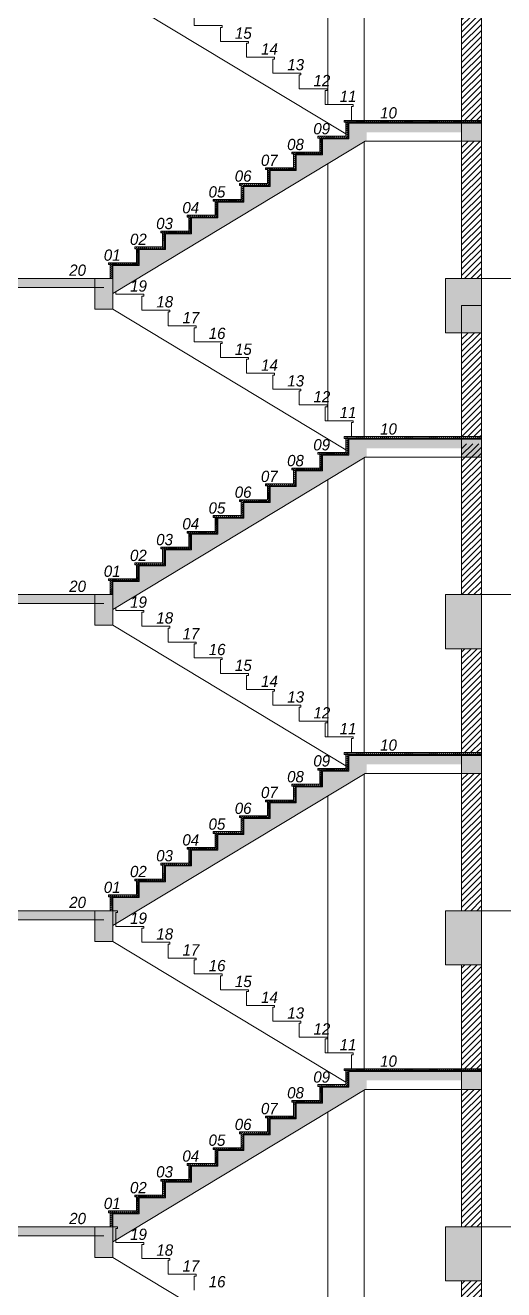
# Model space of a CAD drawing. Header units: millimetres. Extents: x -51 to 151, y -74 to 104.
# Drawn here: x 0.33 to 5.63, y 21.7 to 35.7 of the extents above; entities that cross this region are included whole.
import ezdxf

# ---------------------------------------------------------------- set-up
doc = ezdxf.new("R2010")
doc.units = ezdxf.units.MM
doc.header["$LTSCALE"] = 15
doc.layers.add('G', color=8, linetype='Continuous')
doc.styles.get("Standard").update_dxf_attribs({"font": ''})
doc.styles.get('Standard').set_extended_font_data('Flux Architect', italic=True)

msp = doc.modelspace()

# ---------------------------------------------------------------- hatches: boundary and pattern name
at = {"linetype": 'Continuous', "lineweight": 13, "true_color": 0xb64b2b}
h = msp.add_hatch(dxfattribs=at)
h.set_pattern_fill('ANSI31', color=15, scale=0.015)
h.set_pattern_definition([(45, (-665.703766, 30.939377), (-0.0336759605, 0.0336759605), [])])
h.paths.add_polyline_path([(5.383, 34.42), (5.163, 34.42), (5.163, 32.9), (5.383, 32.9)])
h.paths.add_polyline_path([(5.383, 35.8), (5.163, 35.8), (5.163, 34.65), (5.383, 34.65)])
at = {"linetype": 'Continuous', "lineweight": 13}
h = msp.add_hatch(dxfattribs=at)
h.set_pattern_fill('ANSI31', color=256, scale=0.005)
h.set_pattern_definition([(45, (-665.703766, 30.939377), (-0.01122532015, 0.01122532015), [])])
h.paths.add_polyline_path([(5.383, 34.63), (5.383, 34.65), (3.863, 34.65), (3.863, 34.63), (3.883, 34.63), (3.883, 34.475), (3.573, 34.475), (3.573, 34.455), (3.593, 34.455), (3.593, 34.3), (3.283, 34.3), (3.283, 34.28), (3.303, 34.28), (3.303, 34.125), (2.993, 34.125), (2.993, 34.105), (3.013, 34.105), (3.013, 33.95), (2.703, 33.95), (2.703, 33.93), (2.723, 33.93), (2.723, 33.775), (2.413, 33.775), (2.413, 33.755), (2.433, 33.755), (2.433, 33.6), (2.123, 33.6), (2.123, 33.58), (2.143, 33.58), (2.143, 33.425), (1.833, 33.425), (1.833, 33.405), (1.853, 33.405), (1.853, 33.25), (1.543, 33.25), (1.543, 33.23), (1.563, 33.23), (1.563, 33.075), (1.253, 33.075), (1.253, 33.055), (1.273, 33.055), (1.273, 32.9), (1.293, 32.9), (1.293, 33.055), (1.583, 33.055), (1.583, 33.23), (1.873, 33.23), (1.873, 33.405), (2.163, 33.405), (2.163, 33.58), (2.453, 33.58), (2.453, 33.755), (2.743, 33.755), (2.743, 33.93), (3.033, 33.93), (3.033, 34.105), (3.323, 34.105), (3.323, 34.28), (3.613, 34.28), (3.613, 34.455), (3.903, 34.455), (3.903, 34.63)])
h = msp.add_hatch(dxfattribs=at)
h.set_pattern_fill('ARKHID16', color=5, scale=0.03, pattern_type=2)
h.set_pattern_definition([(0, (-665.703766, 30.940877), (0.03, 0.03), [0.0015, -0.0105, 0, -0.015, 0, -0.003]), (0, (-665.703766, 30.949877), (0.03, 0.03), [0, -0.0105, 0.0015, -0.015, 0, -0.003]), (0, (-665.703766, 30.955877), (0.03, 0.03), [0, -0.012, 0, -0.0135, 0.0015, -0.003]), (0, (-665.703766, 30.967877), (0.03, 0.03), [0, -0.012, 0.0015, -0.0135, 0, -0.003]), (90, (-665.703766, 30.939377), (-0.03, 0.03), [0.0015, -0.0285]), (90, (-665.691766, 30.939377), (-0.03, 0.03), [-0.0105, 0.0015, -0.009, 0, -0.0075, 0.0015]), (90, (-665.676766, 30.939377), (-0.03, 0.03), [0, -0.015, 0.0015, -0.0075, 0, -0.006]), (90, (-665.700766, 30.939377), (-0.015, 0.015), [0, -0.0045, 0, -0.0045, 0, -0.006]), (90, (-665.697766, 30.940877), (-0.015, 0.015), [0, -0.006, 0, -0.0045, 0, -0.0045]), (90, (-665.694766, 30.939377), (-0.015, 0.015), [0, -0.006, 0, -0.006, 0, -0.003]), (90, (-665.688766, 30.942377), (-0.015, 0.015), [0, -0.0045, 0, -0.006, 0, -0.0045]), (45, (-665.703766, 30.939377), (2e-18, 0.02999999995), [0.0021213, -0.01272792, 0.0021213, -0.0254558868]), (135, (-665.691766, 30.939377), (2e-18, 0.02999999995), [-0.021213, 0.0021213, -0.0169708068, 0.0021213])])
h.paths.add_polyline_path([(1.293, 32.9), (1.293, 33.055), (1.583, 33.055), (1.583, 33.23), (1.873, 33.23), (1.873, 33.405), (2.163, 33.405), (2.163, 33.58), (2.453, 33.58), (2.453, 33.755), (2.743, 33.755), (2.743, 33.93), (3.033, 33.93), (3.033, 34.105), (3.323, 34.105), (3.323, 34.28), (3.613, 34.28), (3.613, 34.455), (3.903, 34.455), (3.903, 34.63), (5.383, 34.63), (5.383, 34.62), (3.913, 34.62), (3.913, 34.445), (3.623, 34.445), (3.623, 34.27), (3.333, 34.27), (3.333, 34.095), (3.043, 34.095), (3.043, 33.92), (2.753, 33.92), (2.753, 33.745), (2.463, 33.745), (2.463, 33.57), (2.173, 33.57), (2.173, 33.395), (1.883, 33.395), (1.883, 33.22), (1.593, 33.22), (1.593, 33.045), (1.303, 33.045), (1.303, 32.9)])
h = msp.add_hatch(color=256, dxfattribs=at)
h.dxf.hatch_style = 1
h.paths.add_polyline_path([(3.883, 34.292), (3.883, 34.445), (3.623, 34.445), (3.623, 34.27), (3.333, 34.27), (3.333, 34.095), (3.043, 34.095), (3.043, 33.92), (2.753, 33.92), (2.753, 33.745), (2.463, 33.745), (2.463, 33.57), (2.173, 33.57), (2.173, 33.395), (1.883, 33.395), (1.883, 33.22), (1.593, 33.22), (1.593, 33.045), (1.303, 33.045), (1.303, 32.9), (1.303, 32.735)])
h.paths.add_polyline_path([(4.113, 34.52), (5.163, 34.52), (5.163, 34.62), (3.913, 34.62), (3.913, 34.445), (3.883, 34.445), (3.883, 34.292), (4.095, 34.42), (4.113, 34.42)])
h.paths.add_polyline_path([(5.383, 34.62), (5.163, 34.62), (5.163, 34.42), (5.383, 34.42)])
h = msp.add_hatch(color=256, dxfattribs=at)
h.dxf.hatch_style = 1
h.paths.add_polyline_path([(-8.417, 32.9), (-9.217, 32.9), (-9.217, 32.8), (-8.417, 32.8)])
h.paths.add_polyline_path([(1.103, 32.8), (1.103, 32.9), (-7.817, 32.9), (-7.817, 32.8)])
h = msp.add_hatch(color=256, dxfattribs=at)
h.dxf.hatch_style = 1
h.paths.add_polyline_path([(1.303, 32.9), (1.103, 32.9), (1.103, 32.56), (1.303, 32.56)])
h = msp.add_hatch(color=256, dxfattribs=at)
h.dxf.hatch_style = 1
h.paths.add_polyline_path([(1.303, 32.9), (1.103, 32.9), (1.103, 32.56), (1.303, 32.56)])
h = msp.add_hatch(color=256, dxfattribs=at)
h.dxf.hatch_style = 1
h.paths.add_polyline_path([(4.983, 32.3), (5.383, 32.3), (5.383, 32.9), (4.983, 32.9)])
h = msp.add_hatch(color=256, dxfattribs=at)
h.dxf.hatch_style = 1
h.paths.add_polyline_path([(4.983, 32.3), (5.383, 32.3), (5.383, 32.9), (4.983, 32.9)])
at = {"linetype": 'Continuous', "lineweight": 13, "true_color": 0xb64b2b}
h = msp.add_hatch(dxfattribs=at)
h.set_pattern_fill('ANSI31', color=15, scale=0.015)
h.set_pattern_definition([(45, (-665.703766, 27.739377), (-0.0336759605, 0.0336759605), [])])
h.paths.add_polyline_path([(5.383, 31.07), (5.163, 31.07), (5.163, 29.4), (5.383, 29.4)])
h.paths.add_polyline_path([(5.383, 32.3), (5.163, 32.3), (5.163, 31.15), (5.383, 31.15)])
at = {"linetype": 'Continuous', "lineweight": 13}
h = msp.add_hatch(dxfattribs=at)
h.set_pattern_fill('ANSI31', color=256, scale=0.005)
h.set_pattern_definition([(45, (-665.703766, 27.439377), (-0.01122532015, 0.01122532015), [])])
h.paths.add_polyline_path([(5.383, 31.13), (5.383, 31.15), (3.863, 31.15), (3.863, 31.13), (3.883, 31.13), (3.883, 30.975), (3.573, 30.975), (3.573, 30.955), (3.593, 30.955), (3.593, 30.8), (3.283, 30.8), (3.283, 30.78), (3.303, 30.78), (3.303, 30.625), (2.993, 30.625), (2.993, 30.605), (3.013, 30.605), (3.013, 30.45), (2.703, 30.45), (2.703, 30.43), (2.723, 30.43), (2.723, 30.275), (2.413, 30.275), (2.413, 30.255), (2.433, 30.255), (2.433, 30.1), (2.123, 30.1), (2.123, 30.08), (2.143, 30.08), (2.143, 29.925), (1.833, 29.925), (1.833, 29.905), (1.853, 29.905), (1.853, 29.75), (1.543, 29.75), (1.543, 29.73), (1.563, 29.73), (1.563, 29.575), (1.253, 29.575), (1.253, 29.555), (1.273, 29.555), (1.273, 29.4), (1.293, 29.4), (1.293, 29.555), (1.583, 29.555), (1.583, 29.73), (1.873, 29.73), (1.873, 29.905), (2.163, 29.905), (2.163, 30.08), (2.453, 30.08), (2.453, 30.255), (2.743, 30.255), (2.743, 30.43), (3.033, 30.43), (3.033, 30.605), (3.323, 30.605), (3.323, 30.78), (3.613, 30.78), (3.613, 30.955), (3.903, 30.955), (3.903, 31.13)])
h = msp.add_hatch(dxfattribs=at)
h.set_pattern_fill('ARKHID16', color=5, scale=0.03, pattern_type=2)
h.set_pattern_definition([(0, (-665.703766, 27.440877), (0.03, 0.03), [0.0015, -0.0105, 0, -0.015, 0, -0.003]), (0, (-665.703766, 27.449877), (0.03, 0.03), [0, -0.0105, 0.0015, -0.015, 0, -0.003]), (0, (-665.703766, 27.455877), (0.03, 0.03), [0, -0.012, 0, -0.0135, 0.0015, -0.003]), (0, (-665.703766, 27.467877), (0.03, 0.03), [0, -0.012, 0.0015, -0.0135, 0, -0.003]), (90, (-665.703766, 27.439377), (-0.03, 0.03), [0.0015, -0.0285]), (90, (-665.691766, 27.439377), (-0.03, 0.03), [-0.0105, 0.0015, -0.009, 0, -0.0075, 0.0015]), (90, (-665.676766, 27.439377), (-0.03, 0.03), [0, -0.015, 0.0015, -0.0075, 0, -0.006]), (90, (-665.700766, 27.439377), (-0.015, 0.015), [0, -0.0045, 0, -0.0045, 0, -0.006]), (90, (-665.697766, 27.440877), (-0.015, 0.015), [0, -0.006, 0, -0.0045, 0, -0.0045]), (90, (-665.694766, 27.439377), (-0.015, 0.015), [0, -0.006, 0, -0.006, 0, -0.003]), (90, (-665.688766, 27.442377), (-0.015, 0.015), [0, -0.0045, 0, -0.006, 0, -0.0045]), (45, (-665.703766, 27.439377), (2e-18, 0.02999999995), [0.0021213, -0.01272792, 0.0021213, -0.0254558868]), (135, (-665.691766, 27.439377), (2e-18, 0.02999999995), [-0.021213, 0.0021213, -0.0169708068, 0.0021213])])
h.paths.add_polyline_path([(1.293, 29.4), (1.293, 29.555), (1.583, 29.555), (1.583, 29.73), (1.873, 29.73), (1.873, 29.905), (2.163, 29.905), (2.163, 30.08), (2.453, 30.08), (2.453, 30.255), (2.743, 30.255), (2.743, 30.43), (3.033, 30.43), (3.033, 30.605), (3.323, 30.605), (3.323, 30.78), (3.613, 30.78), (3.613, 30.955), (3.903, 30.955), (3.903, 31.13), (5.383, 31.13), (5.383, 31.12), (3.913, 31.12), (3.913, 30.945), (3.623, 30.945), (3.623, 30.77), (3.333, 30.77), (3.333, 30.595), (3.043, 30.595), (3.043, 30.42), (2.753, 30.42), (2.753, 30.245), (2.463, 30.245), (2.463, 30.07), (2.173, 30.07), (2.173, 29.895), (1.883, 29.895), (1.883, 29.72), (1.593, 29.72), (1.593, 29.545), (1.303, 29.545), (1.303, 29.4)])
h = msp.add_hatch(color=256, dxfattribs=at)
h.dxf.hatch_style = 1
h.paths.add_polyline_path([(3.883, 30.792), (3.883, 30.945), (3.623, 30.945), (3.623, 30.77), (3.333, 30.77), (3.333, 30.595), (3.043, 30.595), (3.043, 30.42), (2.753, 30.42), (2.753, 30.245), (2.463, 30.245), (2.463, 30.07), (2.173, 30.07), (2.173, 29.895), (1.883, 29.895), (1.883, 29.72), (1.593, 29.72), (1.593, 29.545), (1.303, 29.545), (1.303, 29.4), (1.303, 29.235)])
h.paths.add_polyline_path([(4.113, 31.02), (5.163, 31.02), (5.163, 31.12), (3.913, 31.12), (3.913, 30.945), (3.883, 30.945), (3.883, 30.792), (4.095, 30.92), (4.113, 30.92)])
h.paths.add_polyline_path([(5.383, 31.12), (5.163, 31.12), (5.163, 30.92), (5.383, 30.92)])
h = msp.add_hatch(color=256, dxfattribs=at)
h.dxf.hatch_style = 1
h.paths.add_polyline_path([(-8.417, 29.4), (-9.217, 29.4), (-9.217, 29.3), (-8.417, 29.3)])
h.paths.add_polyline_path([(1.103, 29.3), (1.103, 29.4), (-7.817, 29.4), (-7.817, 29.3)])
h = msp.add_hatch(color=256, dxfattribs=at)
h.dxf.hatch_style = 1
h.paths.add_polyline_path([(1.303, 29.4), (1.103, 29.4), (1.103, 29.06), (1.303, 29.06)])
h = msp.add_hatch(color=256, dxfattribs=at)
h.dxf.hatch_style = 1
h.paths.add_polyline_path([(4.983, 28.8), (5.383, 28.8), (5.383, 29.4), (4.983, 29.4)])
at = {"linetype": 'Continuous', "lineweight": 13, "true_color": 0xb64b2b}
h = msp.add_hatch(dxfattribs=at)
h.set_pattern_fill('ANSI31', color=15, scale=0.015)
h.set_pattern_definition([(45, (-665.703766, 23.939377), (-0.0336759605, 0.0336759605), [])])
h.paths.add_polyline_path([(5.383, 27.42), (5.163, 27.42), (5.163, 25.9), (5.383, 25.9)])
h.paths.add_polyline_path([(5.383, 28.8), (5.163, 28.8), (5.163, 27.65), (5.383, 27.65)])
at = {"linetype": 'Continuous', "lineweight": 13}
h = msp.add_hatch(dxfattribs=at)
h.set_pattern_fill('ANSI31', color=256, scale=0.005)
h.set_pattern_definition([(45, (-665.703766, 23.939377), (-0.01122532015, 0.01122532015), [])])
h.paths.add_polyline_path([(5.383, 27.63), (5.383, 27.65), (3.863, 27.65), (3.863, 27.63), (3.883, 27.63), (3.883, 27.475), (3.573, 27.475), (3.573, 27.455), (3.593, 27.455), (3.593, 27.3), (3.283, 27.3), (3.283, 27.28), (3.303, 27.28), (3.303, 27.125), (2.993, 27.125), (2.993, 27.105), (3.013, 27.105), (3.013, 26.95), (2.703, 26.95), (2.703, 26.93), (2.723, 26.93), (2.723, 26.775), (2.413, 26.775), (2.413, 26.755), (2.433, 26.755), (2.433, 26.6), (2.123, 26.6), (2.123, 26.58), (2.143, 26.58), (2.143, 26.425), (1.833, 26.425), (1.833, 26.405), (1.853, 26.405), (1.853, 26.25), (1.543, 26.25), (1.543, 26.23), (1.563, 26.23), (1.563, 26.075), (1.253, 26.075), (1.253, 26.055), (1.273, 26.055), (1.273, 25.9), (1.293, 25.9), (1.293, 26.055), (1.583, 26.055), (1.583, 26.23), (1.873, 26.23), (1.873, 26.405), (2.163, 26.405), (2.163, 26.58), (2.453, 26.58), (2.453, 26.755), (2.743, 26.755), (2.743, 26.93), (3.033, 26.93), (3.033, 27.105), (3.323, 27.105), (3.323, 27.28), (3.613, 27.28), (3.613, 27.455), (3.903, 27.455), (3.903, 27.63)])
h = msp.add_hatch(dxfattribs=at)
h.set_pattern_fill('ARKHID16', color=5, scale=0.03, pattern_type=2)
h.set_pattern_definition([(0, (-665.703766, 23.940877), (0.03, 0.03), [0.0015, -0.0105, 0, -0.015, 0, -0.003]), (0, (-665.703766, 23.949877), (0.03, 0.03), [0, -0.0105, 0.0015, -0.015, 0, -0.003]), (0, (-665.703766, 23.955877), (0.03, 0.03), [0, -0.012, 0, -0.0135, 0.0015, -0.003]), (0, (-665.703766, 23.967877), (0.03, 0.03), [0, -0.012, 0.0015, -0.0135, 0, -0.003]), (90, (-665.703766, 23.939377), (-0.03, 0.03), [0.0015, -0.0285]), (90, (-665.691766, 23.939377), (-0.03, 0.03), [-0.0105, 0.0015, -0.009, 0, -0.0075, 0.0015]), (90, (-665.676766, 23.939377), (-0.03, 0.03), [0, -0.015, 0.0015, -0.0075, 0, -0.006]), (90, (-665.700766, 23.939377), (-0.015, 0.015), [0, -0.0045, 0, -0.0045, 0, -0.006]), (90, (-665.697766, 23.940877), (-0.015, 0.015), [0, -0.006, 0, -0.0045, 0, -0.0045]), (90, (-665.694766, 23.939377), (-0.015, 0.015), [0, -0.006, 0, -0.006, 0, -0.003]), (90, (-665.688766, 23.942377), (-0.015, 0.015), [0, -0.0045, 0, -0.006, 0, -0.0045]), (45, (-665.703766, 23.939377), (2e-18, 0.02999999995), [0.0021213, -0.01272792, 0.0021213, -0.0254558868]), (135, (-665.691766, 23.939377), (2e-18, 0.02999999995), [-0.021213, 0.0021213, -0.0169708068, 0.0021213])])
h.paths.add_polyline_path([(1.293, 25.9), (1.293, 26.055), (1.583, 26.055), (1.583, 26.23), (1.873, 26.23), (1.873, 26.405), (2.163, 26.405), (2.163, 26.58), (2.453, 26.58), (2.453, 26.755), (2.743, 26.755), (2.743, 26.93), (3.033, 26.93), (3.033, 27.105), (3.323, 27.105), (3.323, 27.28), (3.613, 27.28), (3.613, 27.455), (3.903, 27.455), (3.903, 27.63), (5.383, 27.63), (5.383, 27.62), (3.913, 27.62), (3.913, 27.445), (3.623, 27.445), (3.623, 27.27), (3.333, 27.27), (3.333, 27.095), (3.043, 27.095), (3.043, 26.92), (2.753, 26.92), (2.753, 26.745), (2.463, 26.745), (2.463, 26.57), (2.173, 26.57), (2.173, 26.395), (1.883, 26.395), (1.883, 26.22), (1.593, 26.22), (1.593, 26.045), (1.303, 26.045), (1.303, 25.9)])
h = msp.add_hatch(color=256, dxfattribs=at)
h.dxf.hatch_style = 1
h.paths.add_polyline_path([(3.883, 27.292), (3.883, 27.445), (3.623, 27.445), (3.623, 27.27), (3.333, 27.27), (3.333, 27.095), (3.043, 27.095), (3.043, 26.92), (2.753, 26.92), (2.753, 26.745), (2.463, 26.745), (2.463, 26.57), (2.173, 26.57), (2.173, 26.395), (1.883, 26.395), (1.883, 26.22), (1.593, 26.22), (1.593, 26.045), (1.303, 26.045), (1.303, 25.9), (1.303, 25.735)])
h.paths.add_polyline_path([(4.113, 27.52), (5.163, 27.52), (5.163, 27.62), (3.913, 27.62), (3.913, 27.445), (3.883, 27.445), (3.883, 27.292), (4.095, 27.42), (4.113, 27.42)])
h.paths.add_polyline_path([(5.383, 27.62), (5.163, 27.62), (5.163, 27.42), (5.383, 27.42)])
h = msp.add_hatch(color=256, dxfattribs=at)
h.dxf.hatch_style = 1
h.paths.add_polyline_path([(-8.417, 25.9), (-9.217, 25.9), (-9.217, 25.8), (-8.417, 25.8)])
h.paths.add_polyline_path([(1.103, 25.8), (1.103, 25.9), (-7.817, 25.9), (-7.817, 25.8)])
h = msp.add_hatch(color=256, dxfattribs=at)
h.dxf.hatch_style = 1
h.paths.add_polyline_path([(1.303, 25.9), (1.103, 25.9), (1.103, 25.56), (1.303, 25.56)])
h = msp.add_hatch(color=256, dxfattribs=at)
h.dxf.hatch_style = 1
h.paths.add_polyline_path([(4.983, 25.3), (5.383, 25.3), (5.383, 25.9), (4.983, 25.9)])
at = {"linetype": 'Continuous', "lineweight": 13, "true_color": 0xb64b2b}
h = msp.add_hatch(dxfattribs=at)
h.set_pattern_fill('ANSI31', color=15, scale=0.015)
h.set_pattern_definition([(45, (-665.703766, 20.439377), (-0.0336759605, 0.0336759605), [])])
h.paths.add_polyline_path([(5.383, 23.92), (5.163, 23.92), (5.163, 22.4), (5.383, 22.4)])
h.paths.add_polyline_path([(5.383, 25.3), (5.163, 25.3), (5.163, 24.15), (5.383, 24.15)])
at = {"linetype": 'Continuous', "lineweight": 13}
h = msp.add_hatch(dxfattribs=at)
h.set_pattern_fill('ANSI31', color=256, scale=0.005)
h.set_pattern_definition([(45, (-665.703766, 20.439377), (-0.01122532015, 0.01122532015), [])])
h.paths.add_polyline_path([(5.383, 24.13), (5.383, 24.15), (3.863, 24.15), (3.863, 24.13), (3.883, 24.13), (3.883, 23.975), (3.573, 23.975), (3.573, 23.955), (3.593, 23.955), (3.593, 23.8), (3.283, 23.8), (3.283, 23.78), (3.303, 23.78), (3.303, 23.625), (2.993, 23.625), (2.993, 23.605), (3.013, 23.605), (3.013, 23.45), (2.703, 23.45), (2.703, 23.43), (2.723, 23.43), (2.723, 23.275), (2.413, 23.275), (2.413, 23.255), (2.433, 23.255), (2.433, 23.1), (2.123, 23.1), (2.123, 23.08), (2.143, 23.08), (2.143, 22.925), (1.833, 22.925), (1.833, 22.905), (1.853, 22.905), (1.853, 22.75), (1.543, 22.75), (1.543, 22.73), (1.563, 22.73), (1.563, 22.575), (1.253, 22.575), (1.253, 22.555), (1.273, 22.555), (1.273, 22.4), (1.293, 22.4), (1.293, 22.555), (1.583, 22.555), (1.583, 22.73), (1.873, 22.73), (1.873, 22.905), (2.163, 22.905), (2.163, 23.08), (2.453, 23.08), (2.453, 23.255), (2.743, 23.255), (2.743, 23.43), (3.033, 23.43), (3.033, 23.605), (3.323, 23.605), (3.323, 23.78), (3.613, 23.78), (3.613, 23.955), (3.903, 23.955), (3.903, 24.13)])
h = msp.add_hatch(dxfattribs=at)
h.set_pattern_fill('ARKHID16', color=5, scale=0.03, pattern_type=2)
h.set_pattern_definition([(0, (-665.703766, 20.440877), (0.03, 0.03), [0.0015, -0.0105, 0, -0.015, 0, -0.003]), (0, (-665.703766, 20.449877), (0.03, 0.03), [0, -0.0105, 0.0015, -0.015, 0, -0.003]), (0, (-665.703766, 20.455877), (0.03, 0.03), [0, -0.012, 0, -0.0135, 0.0015, -0.003]), (0, (-665.703766, 20.467877), (0.03, 0.03), [0, -0.012, 0.0015, -0.0135, 0, -0.003]), (90, (-665.703766, 20.439377), (-0.03, 0.03), [0.0015, -0.0285]), (90, (-665.691766, 20.439377), (-0.03, 0.03), [-0.0105, 0.0015, -0.009, 0, -0.0075, 0.0015]), (90, (-665.676766, 20.439377), (-0.03, 0.03), [0, -0.015, 0.0015, -0.0075, 0, -0.006]), (90, (-665.700766, 20.439377), (-0.015, 0.015), [0, -0.0045, 0, -0.0045, 0, -0.006]), (90, (-665.697766, 20.440877), (-0.015, 0.015), [0, -0.006, 0, -0.0045, 0, -0.0045]), (90, (-665.694766, 20.439377), (-0.015, 0.015), [0, -0.006, 0, -0.006, 0, -0.003]), (90, (-665.688766, 20.442377), (-0.015, 0.015), [0, -0.0045, 0, -0.006, 0, -0.0045]), (45, (-665.703766, 20.439377), (2e-18, 0.02999999995), [0.0021213, -0.01272792, 0.0021213, -0.0254558868]), (135, (-665.691766, 20.439377), (2e-18, 0.02999999995), [-0.021213, 0.0021213, -0.0169708068, 0.0021213])])
h.paths.add_polyline_path([(1.293, 22.4), (1.293, 22.555), (1.583, 22.555), (1.583, 22.73), (1.873, 22.73), (1.873, 22.905), (2.163, 22.905), (2.163, 23.08), (2.453, 23.08), (2.453, 23.255), (2.743, 23.255), (2.743, 23.43), (3.033, 23.43), (3.033, 23.605), (3.323, 23.605), (3.323, 23.78), (3.613, 23.78), (3.613, 23.955), (3.903, 23.955), (3.903, 24.13), (5.383, 24.13), (5.383, 24.12), (3.913, 24.12), (3.913, 23.945), (3.623, 23.945), (3.623, 23.77), (3.333, 23.77), (3.333, 23.595), (3.043, 23.595), (3.043, 23.42), (2.753, 23.42), (2.753, 23.245), (2.463, 23.245), (2.463, 23.07), (2.173, 23.07), (2.173, 22.895), (1.883, 22.895), (1.883, 22.72), (1.593, 22.72), (1.593, 22.545), (1.303, 22.545), (1.303, 22.4)])
h = msp.add_hatch(color=256, dxfattribs=at)
h.dxf.hatch_style = 1
h.paths.add_polyline_path([(3.883, 23.792), (3.883, 23.945), (3.623, 23.945), (3.623, 23.77), (3.333, 23.77), (3.333, 23.595), (3.043, 23.595), (3.043, 23.42), (2.753, 23.42), (2.753, 23.245), (2.463, 23.245), (2.463, 23.07), (2.173, 23.07), (2.173, 22.895), (1.883, 22.895), (1.883, 22.72), (1.593, 22.72), (1.593, 22.545), (1.303, 22.545), (1.303, 22.4), (1.303, 22.235)])
h.paths.add_polyline_path([(4.113, 24.02), (5.163, 24.02), (5.163, 24.12), (3.913, 24.12), (3.913, 23.945), (3.883, 23.945), (3.883, 23.792), (4.095, 23.92), (4.113, 23.92)])
h.paths.add_polyline_path([(5.383, 24.12), (5.163, 24.12), (5.163, 23.92), (5.383, 23.92)])
h = msp.add_hatch(color=256, dxfattribs=at)
h.dxf.hatch_style = 1
h.paths.add_polyline_path([(-8.417, 22.4), (-9.217, 22.4), (-9.217, 22.3), (-8.417, 22.3)])
h.paths.add_polyline_path([(1.103, 22.3), (1.103, 22.4), (-7.817, 22.4), (-7.817, 22.3)])
h = msp.add_hatch(color=256, dxfattribs=at)
h.dxf.hatch_style = 1
h.paths.add_polyline_path([(1.303, 22.4), (1.103, 22.4), (1.103, 22.06), (1.303, 22.06)])
h = msp.add_hatch(color=256, dxfattribs=at)
h.dxf.hatch_style = 1
h.paths.add_polyline_path([(4.983, 21.8), (5.383, 21.8), (5.383, 22.4), (4.983, 22.4)])
at = {"linetype": 'Continuous', "lineweight": 13, "true_color": 0xb64b2b}
h = msp.add_hatch(dxfattribs=at)
h.set_pattern_fill('ANSI31', color=15, scale=0.015)
h.set_pattern_definition([(45, (-665.703766, 16.939377), (-0.0336759605, 0.0336759605), [])])
h.paths.add_polyline_path([(5.383, 20.42), (5.163, 20.42), (5.163, 18.9), (5.383, 18.9)])
h.paths.add_polyline_path([(5.383, 21.8), (5.163, 21.8), (5.163, 20.65), (5.383, 20.65)])

# ---------------------------------------------------------------- linework, layer by layer
at = {"linetype": 'Continuous', "lineweight": 13}
for p, q in [((4.083, 37.913), (4.083, 34.65)), ((3.683, 37.671), (3.683, 34.825)), ((1.303, 32.735), (4.095, 34.42)), ((4.083, 34.413), (4.083, 32.9)), ((3.683, 34.171), (3.683, 32.9)), ((3.683, 32.9), (3.683, 31.325)), ((4.083, 32.9), (4.083, 31.15)), ((1.303, 29.235), (4.095, 30.92)), ((4.083, 30.913), (4.083, 27.65)), ((3.683, 30.671), (3.683, 27.825)), ((1.303, 25.735), (4.095, 27.42)), ((4.083, 27.413), (4.083, 24.15)), ((3.683, 27.171), (3.683, 24.325)), ((1.303, 22.235), (4.095, 23.92)), ((4.083, 23.913), (4.083, 20.65)), ((3.683, 23.671), (3.683, 20.825))]:
    msp.add_line(p, q, dxfattribs=at)
for points in [[(3.883, 34.503), (1.303, 36.06)], [(2.203, 35.855), (2.203, 35.7), (2.513, 35.7), (2.513, 35.68), (2.493, 35.68), (2.493, 35.525), (2.803, 35.525), (2.803, 35.505), (2.783, 35.505), (2.783, 35.35), (3.093, 35.35), (3.093, 35.33), (3.073, 35.33), (3.073, 35.175), (3.383, 35.175), (3.383, 35.155), (3.363, 35.155), (3.363, 35), (3.673, 35), (3.673, 34.98), (3.653, 34.98), (3.653, 34.825), (3.963, 34.825), (3.963, 34.805), (3.943, 34.805), (3.943, 34.65), (3.963, 34.65)], [(5.383, 34.62), (3.913, 34.62), (3.913, 34.445), (3.623, 34.445), (3.623, 34.27), (3.333, 34.27), (3.333, 34.095), (3.043, 34.095), (3.043, 33.92), (2.753, 33.92), (2.753, 33.745), (2.463, 33.745), (2.463, 33.57), (2.173, 33.57), (2.173, 33.395), (1.883, 33.395), (1.883, 33.22), (1.593, 33.22), (1.593, 33.045), (1.303, 33.045), (1.303, 32.9)], [(4.095, 34.42), (5.383, 34.42)], [(-9.217, 32.8), (1.203, 32.8)], [(1.203, 32.9), (-8.417, 32.9)], [(1.103, 32.9), (-0.227, 32.9), (-0.227, 32.8), (1.103, 32.8), (1.103, 32.9)], [(1.233, 32.9), (1.303, 32.9)], [(1.233, 32.9), (1.303, 32.9)], [(5.163, 32.9), (5.383, 32.9)], [(10.24, 32.9), (5.383, 32.9)], [(10.24, 32.9), (5.383, 32.9)], [(1.333, 32.753), (1.333, 32.725), (1.643, 32.725), (1.643, 32.705), (1.623, 32.705), (1.623, 32.55), (1.933, 32.55), (1.933, 32.53), (1.913, 32.53), (1.913, 32.375), (2.223, 32.375), (2.223, 32.355), (2.203, 32.355), (2.203, 32.2), (2.513, 32.2), (2.513, 32.18), (2.493, 32.18), (2.493, 32.025), (2.803, 32.025), (2.803, 32.005), (2.783, 32.005), (2.783, 31.85), (3.093, 31.85), (3.093, 31.83), (3.073, 31.83), (3.073, 31.675), (3.383, 31.675), (3.383, 31.655), (3.363, 31.655), (3.363, 31.5), (3.673, 31.5), (3.673, 31.48), (3.653, 31.48), (3.653, 31.325), (3.963, 31.325), (3.963, 31.305), (3.943, 31.305), (3.943, 31.15), (3.963, 31.15)], [(3.883, 31.003), (1.303, 32.56)], [(5.383, 32.3), (5.163, 32.3)], [(5.383, 31.12), (3.913, 31.12), (3.913, 30.945), (3.623, 30.945), (3.623, 30.77), (3.333, 30.77), (3.333, 30.595), (3.043, 30.595), (3.043, 30.42), (2.753, 30.42), (2.753, 30.245), (2.463, 30.245), (2.463, 30.07), (2.173, 30.07), (2.173, 29.895), (1.883, 29.895), (1.883, 29.72), (1.593, 29.72), (1.593, 29.545), (1.303, 29.545), (1.303, 29.4)], [(4.095, 30.92), (5.383, 30.92)], [(-9.217, 29.3), (1.203, 29.3)], [(1.203, 29.4), (-8.417, 29.4)], [(10.24, 29.4), (5.383, 29.4)], [(1.333, 29.253), (1.333, 29.225), (1.643, 29.225), (1.643, 29.205), (1.623, 29.205), (1.623, 29.05), (1.933, 29.05), (1.933, 29.03), (1.913, 29.03), (1.913, 28.875), (2.223, 28.875), (2.223, 28.855), (2.203, 28.855), (2.203, 28.7), (2.513, 28.7), (2.513, 28.68), (2.493, 28.68), (2.493, 28.525), (2.803, 28.525), (2.803, 28.505), (2.783, 28.505), (2.783, 28.35), (3.093, 28.35), (3.093, 28.33), (3.073, 28.33), (3.073, 28.175), (3.383, 28.175), (3.383, 28.155), (3.363, 28.155), (3.363, 28), (3.673, 28), (3.673, 27.98), (3.653, 27.98), (3.653, 27.825), (3.963, 27.825), (3.963, 27.805), (3.943, 27.805), (3.943, 27.65), (3.963, 27.65)], [(3.883, 27.503), (1.303, 29.06)], [(5.383, 27.62), (3.913, 27.62), (3.913, 27.445), (3.623, 27.445), (3.623, 27.27), (3.333, 27.27), (3.333, 27.095), (3.043, 27.095), (3.043, 26.92), (2.753, 26.92), (2.753, 26.745), (2.463, 26.745), (2.463, 26.57), (2.173, 26.57), (2.173, 26.395), (1.883, 26.395), (1.883, 26.22), (1.593, 26.22), (1.593, 26.045), (1.303, 26.045), (1.303, 25.9)], [(4.095, 27.42), (5.383, 27.42)], [(-9.217, 25.8), (1.203, 25.8)], [(1.203, 25.9), (-8.417, 25.9)], [(1.043, 25.9), (1.353, 25.9), (1.353, 25.88), (1.333, 25.88), (1.333, 25.725), (1.643, 25.725), (1.643, 25.705), (1.623, 25.705), (1.623, 25.55), (1.933, 25.55), (1.933, 25.53), (1.913, 25.53), (1.913, 25.375), (2.223, 25.375), (2.223, 25.355), (2.203, 25.355), (2.203, 25.2), (2.513, 25.2), (2.513, 25.18), (2.493, 25.18), (2.493, 25.025), (2.803, 25.025), (2.803, 25.005), (2.783, 25.005), (2.783, 24.85), (3.093, 24.85), (3.093, 24.83), (3.073, 24.83), (3.073, 24.675), (3.383, 24.675), (3.383, 24.655), (3.363, 24.655), (3.363, 24.5), (3.673, 24.5), (3.673, 24.48), (3.653, 24.48), (3.653, 24.325), (3.963, 24.325), (3.963, 24.305), (3.943, 24.305), (3.943, 24.15), (3.963, 24.15)], [(1.233, 25.9), (1.303, 25.9)], [(10.24, 25.9), (5.383, 25.9)], [(3.883, 24.003), (1.303, 25.56)], [(5.383, 24.12), (3.913, 24.12), (3.913, 23.945), (3.623, 23.945), (3.623, 23.77), (3.333, 23.77), (3.333, 23.595), (3.043, 23.595), (3.043, 23.42), (2.753, 23.42), (2.753, 23.245), (2.463, 23.245), (2.463, 23.07), (2.173, 23.07), (2.173, 22.895), (1.883, 22.895), (1.883, 22.72), (1.593, 22.72), (1.593, 22.545), (1.303, 22.545), (1.303, 22.4)], [(4.095, 23.92), (5.383, 23.92)], [(-9.217, 22.3), (1.203, 22.3)], [(1.203, 22.4), (-8.417, 22.4)], [(1.043, 22.4), (1.353, 22.4), (1.353, 22.38), (1.333, 22.38), (1.333, 22.225), (1.643, 22.225), (1.643, 22.205), (1.623, 22.205), (1.623, 22.05), (1.933, 22.05), (1.933, 22.03), (1.913, 22.03), (1.913, 21.875), (2.223, 21.875), (2.223, 21.855), (2.203, 21.855), (2.203, 21.7)], [(1.233, 22.4), (1.303, 22.4)], [(10.24, 22.4), (5.383, 22.4)], [(3.883, 20.503), (1.303, 22.06)]]:
    msp.add_lwpolyline(points, dxfattribs=at)
for points in [[(5.163, 32.9), (5.383, 32.9), (5.383, 35.8), (5.163, 35.8)], [(5.383, 34.63), (5.383, 34.65), (3.863, 34.65), (3.863, 34.63), (3.883, 34.63), (3.883, 34.475), (3.573, 34.475), (3.573, 34.455), (3.593, 34.455), (3.593, 34.3), (3.283, 34.3), (3.283, 34.28), (3.303, 34.28), (3.303, 34.125), (2.993, 34.125), (2.993, 34.105), (3.013, 34.105), (3.013, 33.95), (2.703, 33.95), (2.703, 33.93), (2.723, 33.93), (2.723, 33.775), (2.413, 33.775), (2.413, 33.755), (2.433, 33.755), (2.433, 33.6), (2.123, 33.6), (2.123, 33.58), (2.143, 33.58), (2.143, 33.425), (1.833, 33.425), (1.833, 33.405), (1.853, 33.405), (1.853, 33.25), (1.543, 33.25), (1.543, 33.23), (1.563, 33.23), (1.563, 33.075), (1.253, 33.075), (1.253, 33.055), (1.273, 33.055), (1.273, 32.9), (1.293, 32.9), (1.293, 33.055), (1.583, 33.055), (1.583, 33.23), (1.873, 33.23), (1.873, 33.405), (2.163, 33.405), (2.163, 33.58), (2.453, 33.58), (2.453, 33.755), (2.743, 33.755), (2.743, 33.93), (3.033, 33.93), (3.033, 34.105), (3.323, 34.105), (3.323, 34.28), (3.613, 34.28), (3.613, 34.455), (3.903, 34.455), (3.903, 34.63)], [(1.103, 32.56), (1.303, 32.56), (1.303, 32.9), (1.103, 32.9)], [(1.103, 32.56), (1.303, 32.56), (1.303, 32.9), (1.103, 32.9)], [(4.983, 32.3), (5.383, 32.3), (5.383, 32.9), (4.983, 32.9)], [(4.983, 32.3), (5.383, 32.3), (5.383, 32.9), (4.983, 32.9)], [(5.163, 29.4), (5.383, 29.4), (5.383, 32.6), (5.163, 32.6)], [(5.383, 31.13), (5.383, 31.15), (3.863, 31.15), (3.863, 31.13), (3.883, 31.13), (3.883, 30.975), (3.573, 30.975), (3.573, 30.955), (3.593, 30.955), (3.593, 30.8), (3.283, 30.8), (3.283, 30.78), (3.303, 30.78), (3.303, 30.625), (2.993, 30.625), (2.993, 30.605), (3.013, 30.605), (3.013, 30.45), (2.703, 30.45), (2.703, 30.43), (2.723, 30.43), (2.723, 30.275), (2.413, 30.275), (2.413, 30.255), (2.433, 30.255), (2.433, 30.1), (2.123, 30.1), (2.123, 30.08), (2.143, 30.08), (2.143, 29.925), (1.833, 29.925), (1.833, 29.905), (1.853, 29.905), (1.853, 29.75), (1.543, 29.75), (1.543, 29.73), (1.563, 29.73), (1.563, 29.575), (1.253, 29.575), (1.253, 29.555), (1.273, 29.555), (1.273, 29.4), (1.293, 29.4), (1.293, 29.555), (1.583, 29.555), (1.583, 29.73), (1.873, 29.73), (1.873, 29.905), (2.163, 29.905), (2.163, 30.08), (2.453, 30.08), (2.453, 30.255), (2.743, 30.255), (2.743, 30.43), (3.033, 30.43), (3.033, 30.605), (3.323, 30.605), (3.323, 30.78), (3.613, 30.78), (3.613, 30.955), (3.903, 30.955), (3.903, 31.13)], [(1.103, 29.06), (1.303, 29.06), (1.303, 29.4), (1.103, 29.4)], [(4.983, 28.8), (5.383, 28.8), (5.383, 29.4), (4.983, 29.4)], [(5.163, 25.9), (5.383, 25.9), (5.383, 28.8), (5.163, 28.8)], [(5.383, 27.63), (5.383, 27.65), (3.863, 27.65), (3.863, 27.63), (3.883, 27.63), (3.883, 27.475), (3.573, 27.475), (3.573, 27.455), (3.593, 27.455), (3.593, 27.3), (3.283, 27.3), (3.283, 27.28), (3.303, 27.28), (3.303, 27.125), (2.993, 27.125), (2.993, 27.105), (3.013, 27.105), (3.013, 26.95), (2.703, 26.95), (2.703, 26.93), (2.723, 26.93), (2.723, 26.775), (2.413, 26.775), (2.413, 26.755), (2.433, 26.755), (2.433, 26.6), (2.123, 26.6), (2.123, 26.58), (2.143, 26.58), (2.143, 26.425), (1.833, 26.425), (1.833, 26.405), (1.853, 26.405), (1.853, 26.25), (1.543, 26.25), (1.543, 26.23), (1.563, 26.23), (1.563, 26.075), (1.253, 26.075), (1.253, 26.055), (1.273, 26.055), (1.273, 25.9), (1.293, 25.9), (1.293, 26.055), (1.583, 26.055), (1.583, 26.23), (1.873, 26.23), (1.873, 26.405), (2.163, 26.405), (2.163, 26.58), (2.453, 26.58), (2.453, 26.755), (2.743, 26.755), (2.743, 26.93), (3.033, 26.93), (3.033, 27.105), (3.323, 27.105), (3.323, 27.28), (3.613, 27.28), (3.613, 27.455), (3.903, 27.455), (3.903, 27.63)], [(1.103, 25.56), (1.303, 25.56), (1.303, 25.9), (1.103, 25.9)], [(4.983, 25.3), (5.383, 25.3), (5.383, 25.9), (4.983, 25.9)], [(5.163, 22.4), (5.383, 22.4), (5.383, 25.3), (5.163, 25.3)], [(5.383, 24.13), (5.383, 24.15), (3.863, 24.15), (3.863, 24.13), (3.883, 24.13), (3.883, 23.975), (3.573, 23.975), (3.573, 23.955), (3.593, 23.955), (3.593, 23.8), (3.283, 23.8), (3.283, 23.78), (3.303, 23.78), (3.303, 23.625), (2.993, 23.625), (2.993, 23.605), (3.013, 23.605), (3.013, 23.45), (2.703, 23.45), (2.703, 23.43), (2.723, 23.43), (2.723, 23.275), (2.413, 23.275), (2.413, 23.255), (2.433, 23.255), (2.433, 23.1), (2.123, 23.1), (2.123, 23.08), (2.143, 23.08), (2.143, 22.925), (1.833, 22.925), (1.833, 22.905), (1.853, 22.905), (1.853, 22.75), (1.543, 22.75), (1.543, 22.73), (1.563, 22.73), (1.563, 22.575), (1.253, 22.575), (1.253, 22.555), (1.273, 22.555), (1.273, 22.4), (1.293, 22.4), (1.293, 22.555), (1.583, 22.555), (1.583, 22.73), (1.873, 22.73), (1.873, 22.905), (2.163, 22.905), (2.163, 23.08), (2.453, 23.08), (2.453, 23.255), (2.743, 23.255), (2.743, 23.43), (3.033, 23.43), (3.033, 23.605), (3.323, 23.605), (3.323, 23.78), (3.613, 23.78), (3.613, 23.955), (3.903, 23.955), (3.903, 24.13)], [(1.103, 22.06), (1.303, 22.06), (1.303, 22.4), (1.103, 22.4)], [(4.983, 21.8), (5.383, 21.8), (5.383, 22.4), (4.983, 22.4)], [(5.163, 18.9), (5.383, 18.9), (5.383, 21.8), (5.163, 21.8)]]:
    msp.add_lwpolyline(points, close=True, dxfattribs=at)
at = {"layer": 'G', "lineweight": 0}
for p, q in [((4.983, 32.9), (5.383, 32.9)), ((4.983, 32.9), (5.383, 32.9)), ((4.983, 32.9), (5.383, 32.9)), ((4.983, 32.9), (5.383, 32.9)), ((4.983, 29.4), (5.383, 29.4)), ((4.983, 29.4), (5.383, 29.4)), ((4.983, 25.9), (5.383, 25.9)), ((4.983, 25.9), (5.383, 25.9)), ((4.983, 22.4), (5.383, 22.4)), ((4.983, 22.4), (5.383, 22.4))]:
    msp.add_line(p, q, dxfattribs=at)

# ---------------------------------------------------------------- texts
at = {"color": 2, "linetype": 'Continuous', "lineweight": 13, "char_height": 0.125, "attachment_point": 5}
for s, insert in [('\\A1;15', (2.746, 35.616)), ('\\A1;14', (3.036, 35.441)), ('\\A1;13', (3.326, 35.266)), ('\\A1;12', (3.616, 35.091)), ('\\A1;11', (3.906, 34.916)), ('\\A1;10', (4.354, 34.733)), ('\\A1;09', (3.614, 34.558)), ('\\A1;08', (3.324, 34.383)), ('\\A1;07', (3.034, 34.208)), ('\\A1;06', (2.744, 34.033)), ('\\A1;05', (2.454, 33.858)), ('\\A1;04', (2.164, 33.683)), ('\\A1;02', (1.584, 33.333)), ('\\A1;01', (1.294, 33.158)), ('\\A1;20', (0.911, 32.991)), ('\\A1;19', (1.586, 32.816)), ('\\A1;18', (1.876, 32.641)), ('\\A1;17', (2.166, 32.466)), ('\\A1;16', (2.456, 32.291)), ('\\A1;15', (2.746, 32.116)), ('\\A1;14', (3.036, 31.941)), ('\\A1;13', (3.326, 31.766)), ('\\A1;12', (3.616, 31.591)), ('\\A1;11', (3.906, 31.416)), ('\\A1;10', (4.354, 31.233)), ('\\A1;09', (3.614, 31.058)), ('\\A1;08', (3.324, 30.883)), ('\\A1;07', (3.034, 30.708)), ('\\A1;06', (2.744, 30.533)), ('\\A1;05', (2.454, 30.358)), ('\\A1;04', (2.164, 30.183)), ('\\A1;02', (1.584, 29.833)), ('\\A1;01', (1.294, 29.658)), ('\\A1;20', (0.911, 29.491)), ('\\A1;19', (1.586, 29.316)), ('\\A1;18', (1.876, 29.141)), ('\\A1;17', (2.166, 28.966)), ('\\A1;16', (2.456, 28.791)), ('\\A1;15', (2.746, 28.616)), ('\\A1;14', (3.036, 28.441)), ('\\A1;13', (3.326, 28.266)), ('\\A1;12', (3.616, 28.091)), ('\\A1;11', (3.906, 27.916)), ('\\A1;10', (4.354, 27.733)), ('\\A1;09', (3.614, 27.558)), ('\\A1;08', (3.324, 27.383)), ('\\A1;07', (3.034, 27.208)), ('\\A1;06', (2.744, 27.033)), ('\\A1;05', (2.454, 26.858)), ('\\A1;04', (2.164, 26.683)), ('\\A1;02', (1.584, 26.333)), ('\\A1;01', (1.294, 26.158)), ('\\A1;20', (0.911, 25.991)), ('\\A1;19', (1.586, 25.816)), ('\\A1;18', (1.876, 25.641)), ('\\A1;17', (2.166, 25.466)), ('\\A1;16', (2.456, 25.291)), ('\\A1;15', (2.746, 25.116)), ('\\A1;14', (3.036, 24.941)), ('\\A1;13', (3.326, 24.766)), ('\\A1;12', (3.616, 24.591)), ('\\A1;11', (3.906, 24.416)), ('\\A1;10', (4.354, 24.233)), ('\\A1;09', (3.614, 24.058)), ('\\A1;08', (3.324, 23.883)), ('\\A1;07', (3.034, 23.708)), ('\\A1;06', (2.744, 23.533)), ('\\A1;05', (2.454, 23.358)), ('\\A1;04', (2.164, 23.183)), ('\\A1;02', (1.584, 22.833)), ('\\A1;01', (1.294, 22.658)), ('\\A1;20', (0.911, 22.491)), ('\\A1;19', (1.586, 22.316)), ('\\A1;18', (1.876, 22.141)), ('\\A1;17', (2.166, 21.966)), ('\\A1;16', (2.456, 21.791))]:
    msp.add_mtext(s, dxfattribs=dict(at, insert=insert))
at = {"color": 2, "linetype": 'Continuous', "lineweight": 13, "char_height": 0.125, "width": 0.15476, "attachment_point": 5}
for insert in [(1.874, 33.508), (1.874, 30.008), (1.874, 26.508), (1.874, 23.008)]:
    msp.add_mtext('\\A1;03', dxfattribs=dict(at, insert=insert))

doc.saveas('drawing.dxf')
